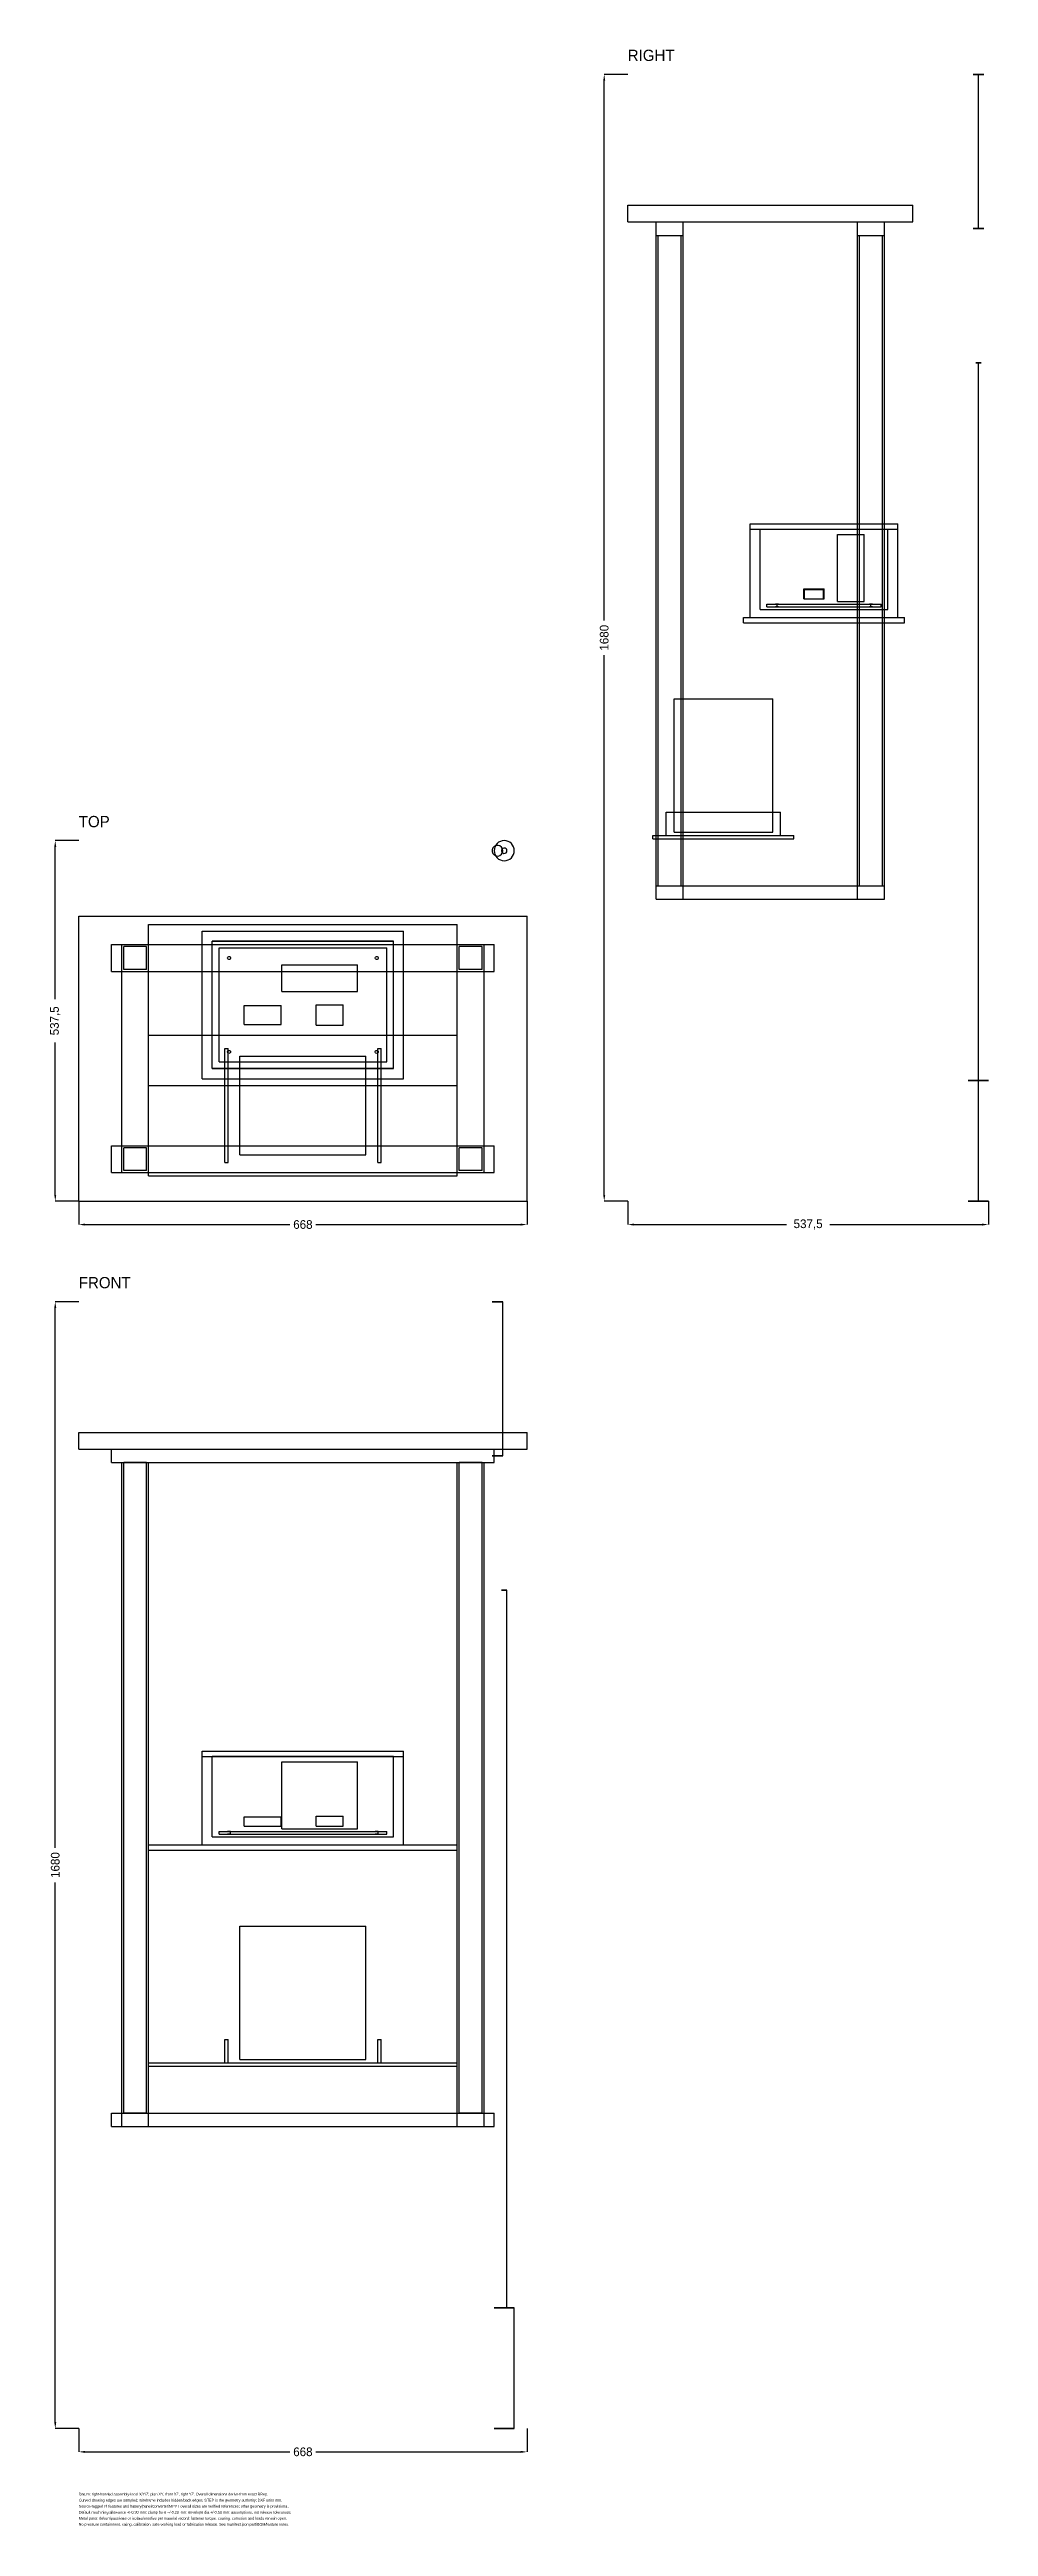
# Model space of a CAD drawing. Header units: millimetres. Extents: x -43 to 1356, y -1976 to 1717.
import ezdxf

# ---------------------------------------------------------------- set-up
doc = ezdxf.new("R2010")
doc.units = ezdxf.units.MM
for name, color, linetype in [('DIMENSIONS', 7, 'Continuous'), ('FRONT', 7, 'Continuous'), ('NOTES', 7, 'Continuous'), ('RIGHT', 7, 'Continuous'), ('TOP', 7, 'Continuous')]:
    doc.layers.add(name, color=color, linetype=linetype)
doc.dimstyles.get("Standard").update_dxf_attribs({"dimtxt": 2.5, "dimasz": 2.5, "dimexe": 1.25, "dimexo": 0.625, "dimtad": 1, "dimcen": 2.5, "dimazin": 3, "dimtfac": 1, "dimtmove": 0, "dimatfit": 3})

# ---------------------------------------------------------------- blocks, each defined once
blk = doc.blocks.new('_CLOSEDFILLED')
at = {"color": 0, "linetype": 'BYBLOCK'}
blk.add_solid([(-1, 0.16), (0, 0), (-1, -0.16)], dxfattribs=at)
blk = doc.blocks.new('*D1')
at = {"color": 7}
for p, q in [((0, 0), (0, -35)), ((668, 0), (668, -35)), ((9.3, -35), (314.6, -35)), ((353.4, -35), (658.7, -35))]:
    blk.add_line(p, q, dxfattribs=at)
at = {"layer": 'Defpoints'}
for p in [(0, 0), (668, 0), (0, -35)]:
    blk.add_point(p, dxfattribs=at)
at = {"layer": 'DIMENSIONS', "color": 7, "xscale": 9.333333333333334, "yscale": 9.333333333333334, "rotation": 180}
blk.add_blockref('_CLOSEDFILLED', (0, -35), dxfattribs=at)
at = {"layer": 'DIMENSIONS', "color": 7, "xscale": 9.333333333333334, "yscale": 9.333333333333334}
blk.add_blockref('_CLOSEDFILLED', (668, -35), dxfattribs=at)
at = {"layer": 'DIMENSIONS', "color": 7, "insert": (334, -35), "char_height": 12.92, "attachment_point": 5}
blk.add_mtext('668', dxfattribs=at)
blk = doc.blocks.new('*D2')
at = {"color": 7}
for p, q in [((0, 537.5), (-35, 537.5)), ((-35, 301.1), (-35, 528.2)), ((-35, 9.3), (-35, 236.4)), ((0, 0), (-35, 0))]:
    blk.add_line(p, q, dxfattribs=at)
at = {"layer": 'Defpoints'}
for p in [(0, 537.5), (-35, 0), (0, 0)]:
    blk.add_point(p, dxfattribs=at)
at = {"layer": 'DIMENSIONS', "color": 7, "xscale": 9.333333333333334, "yscale": 9.333333333333334}
for p, rotation in [((-35, 537.5), 90), ((-35, 0), 270)]:
    blk.add_blockref('_CLOSEDFILLED', p, dxfattribs=dict(at, rotation=rotation))
at = {"layer": 'DIMENSIONS', "color": 7, "insert": (-35, 268.8), "char_height": 12.92, "attachment_point": 5, "rotation": 90}
blk.add_mtext('537,5', dxfattribs=at)
blk = doc.blocks.new('*D3')
at = {"color": 7}
for p, q in [((0, -1830), (0, -1865)), ((668, -1830), (668, -1865)), ((9.3, -1865), (314.6, -1865)), ((353.4, -1865), (658.7, -1865))]:
    blk.add_line(p, q, dxfattribs=at)
at = {"layer": 'Defpoints'}
for p in [(0, -1830), (668, -1830), (0, -1865)]:
    blk.add_point(p, dxfattribs=at)
at = {"layer": 'DIMENSIONS', "color": 7, "xscale": 9.333333333333334, "yscale": 9.333333333333334, "rotation": 180}
blk.add_blockref('_CLOSEDFILLED', (0, -1865), dxfattribs=at)
at = {"layer": 'DIMENSIONS', "color": 7, "xscale": 9.333333333333334, "yscale": 9.333333333333334}
blk.add_blockref('_CLOSEDFILLED', (668, -1865), dxfattribs=at)
at = {"layer": 'DIMENSIONS', "color": 7, "insert": (334, -1865), "char_height": 12.92, "attachment_point": 5}
blk.add_mtext('668', dxfattribs=at)
blk = doc.blocks.new('*D4')
at = {"color": 7}
for p, q in [((0, -150), (-35, -150)), ((-35, -964.2), (-35, -159.3)), ((-35, -1820.7), (-35, -1015.8)), ((0, -1830), (-35, -1830))]:
    blk.add_line(p, q, dxfattribs=at)
at = {"layer": 'Defpoints'}
for p in [(0, -150), (-35, -1830), (0, -1830)]:
    blk.add_point(p, dxfattribs=at)
at = {"layer": 'DIMENSIONS', "color": 7, "xscale": 9.333333333333334, "yscale": 9.333333333333334}
for p, rotation in [((-35, -150), 90), ((-35, -1830), 270)]:
    blk.add_blockref('_CLOSEDFILLED', p, dxfattribs=dict(at, rotation=rotation))
at = {"layer": 'DIMENSIONS', "color": 7, "insert": (-35, -990), "char_height": 12.92, "attachment_point": 5, "rotation": 90}
blk.add_mtext('1680', dxfattribs=at)
blk = doc.blocks.new('*D5')
at = {"color": 7}
for p, q in [((818, 0), (818, -35)), ((1355.5, 0), (1355.5, -35)), ((827.3, -35), (1054.4, -35)), ((1119.1, -35), (1346.2, -35))]:
    blk.add_line(p, q, dxfattribs=at)
at = {"layer": 'Defpoints'}
for p in [(818, 0), (1355.5, 0), (818, -35)]:
    blk.add_point(p, dxfattribs=at)
at = {"layer": 'DIMENSIONS', "color": 7, "xscale": 9.333333333333334, "yscale": 9.333333333333334, "rotation": 180}
blk.add_blockref('_CLOSEDFILLED', (818, -35), dxfattribs=at)
at = {"layer": 'DIMENSIONS', "color": 7, "xscale": 9.333333333333334, "yscale": 9.333333333333334}
blk.add_blockref('_CLOSEDFILLED', (1355.5, -35), dxfattribs=at)
at = {"layer": 'DIMENSIONS', "color": 7, "insert": (1086.8, -35), "char_height": 12.92, "attachment_point": 5}
blk.add_mtext('537,5', dxfattribs=at)
blk = doc.blocks.new('*D6')
at = {"color": 7}
for p, q in [((818, 1680), (783, 1680)), ((783, 865.8), (783, 1670.7)), ((783, 9.3), (783, 814.2)), ((818, 0), (783, 0))]:
    blk.add_line(p, q, dxfattribs=at)
at = {"layer": 'Defpoints'}
for p in [(818, 1680), (783, 0), (818, 0)]:
    blk.add_point(p, dxfattribs=at)
at = {"layer": 'DIMENSIONS', "color": 7, "xscale": 9.333333333333334, "yscale": 9.333333333333334}
for p, rotation in [((783, 1680), 90), ((783, 0), 270)]:
    blk.add_blockref('_CLOSEDFILLED', p, dxfattribs=dict(at, rotation=rotation))
at = {"layer": 'DIMENSIONS', "color": 7, "insert": (783, 840), "char_height": 12.92, "attachment_point": 5, "rotation": 90}
blk.add_mtext('1680', dxfattribs=at)

msp = doc.modelspace()

# ---------------------------------------------------------------- linework, layer by layer
at = {"layer": 'FRONT'}
for points in [[(632, -150), (631.46, -150), (629.912, -150), (627.566, -150), (624.738, -150), (621.811, -150), (619.179, -150), (617.198, -150), (616.136, -150), (616.136, -150), (617.198, -150), (619.179, -150), (621.811, -150), (624.738, -150), (627.566, -150), (629.912, -150), (631.46, -150), (632, -150)], [(632, -380), (632, -150)], [(0, -370), (0, -345)], [(0, -370), (0, -345)], [(0, -345), (668, -345)], [(0, -345), (668, -345)], [(668, -370), (668, -345)], [(668, -370), (668, -345)], [(0, -370), (668, -370)], [(0, -370), (668, -370)], [(49, -390), (49, -370)], [(49, -390), (49, -370)], [(49, -370), (619, -370)], [(49, -370), (619, -370)], [(49, -390), (49, -370)], [(49, -390), (49, -370)], [(49, -370), (619, -370)], [(49, -370), (619, -370)], [(49, -390), (619, -390)], [(49, -390), (619, -390)], [(49, -390), (619, -390)], [(49, -390), (619, -390)], [(64, -1360), (64, -390)], [(64, -1360), (64, -390)], [(64, -390), (104, -390)], [(64, -390), (104, -390)], [(64, -1360), (64, -390)], [(64, -1360), (64, -390)], [(64, -390), (104, -390)], [(64, -390), (104, -390)], [(101, -390), (67, -390)], [(101, -390), (67, -390)], [(67, -1360), (67, -390)], [(67, -1360), (67, -390)], [(101, -390), (67, -390)], [(101, -390), (67, -390)], [(67, -1360), (67, -390)], [(67, -1360), (67, -390)], [(101, -1360), (101, -390)], [(101, -1360), (101, -390)], [(101, -1360), (101, -390)], [(101, -1360), (101, -390)], [(104, -1360), (104, -390)], [(104, -1360), (104, -390)], [(104, -1360), (104, -390)], [(104, -1360), (104, -390)], [(564, -1360), (564, -390)], [(564, -1360), (564, -390)], [(564, -390), (604, -390)], [(564, -390), (604, -390)], [(564, -1360), (564, -390)], [(564, -1360), (564, -390)], [(564, -390), (604, -390)], [(564, -390), (604, -390)], [(601, -390), (567, -390)], [(601, -390), (567, -390)], [(567, -1360), (567, -390)], [(567, -1360), (567, -390)], [(601, -390), (567, -390)], [(601, -390), (567, -390)], [(567, -1360), (567, -390)], [(567, -1360), (567, -390)], [(601, -1360), (601, -390)], [(601, -1360), (601, -390)], [(601, -1360), (601, -390)], [(601, -1360), (601, -390)], [(604, -1360), (604, -390)], [(604, -1360), (604, -390)], [(604, -1360), (604, -390)], [(604, -1360), (604, -390)], [(632, -380), (631.46, -380), (629.912, -380), (627.566, -380), (624.738, -380), (621.811, -380), (619.179, -380), (617.198, -380), (616.136, -380), (616.136, -380), (617.198, -380), (619.179, -380), (621.811, -380), (624.738, -380), (627.566, -380), (629.912, -380), (631.46, -380), (632, -380)], [(619, -390), (619, -370)], [(619, -390), (619, -370)], [(619, -390), (619, -370)], [(619, -390), (619, -370)], [(638, -580), (637.654, -580), (636.677, -580), (635.236, -580), (633.582, -580), (632, -580), (630.764, -580), (630.087, -580), (630.087, -580), (630.764, -580), (632, -580), (633.582, -580), (635.236, -580), (636.677, -580), (637.654, -580), (638, -580)], [(638, -1650), (638, -580)], [(184, -828), (184, -820)], [(184, -828), (184, -820)], [(184, -820), (484, -820)], [(184, -820), (484, -820)], [(184, -960), (184, -828)], [(184, -960), (184, -828)], [(184, -828), (484, -828)], [(184, -828), (484, -828)], [(184, -828), (484, -828)], [(184, -828), (484, -828)], [(469, -828), (199, -828)], [(469, -828), (199, -828)], [(199, -948), (199, -828)], [(199, -948), (199, -828)], [(302.5, -936), (302.5, -836)], [(302.5, -936), (302.5, -836)], [(302.5, -836), (415.5, -836)], [(302.5, -836), (415.5, -836)], [(415.5, -936), (415.5, -836)], [(415.5, -936), (415.5, -836)], [(469, -948), (469, -828)], [(469, -948), (469, -828)], [(484, -828), (484, -820)], [(484, -828), (484, -820)], [(484, -960), (484, -828)], [(484, -960), (484, -828)], [(246.5, -932), (246.5, -918)], [(246.5, -932), (246.5, -918)], [(246.5, -918), (301.5, -918)], [(246.5, -918), (301.5, -918)], [(301.5, -932), (301.5, -918)], [(301.5, -932), (301.5, -918)], [(354, -932), (354, -917)], [(354, -932), (354, -917)], [(354, -917), (394, -917)], [(354, -917), (394, -917)], [(394, -932), (394, -917)], [(394, -932), (394, -917)], [(104, -968), (104, -960)], [(104, -968), (104, -960)], [(104, -960), (564, -960)], [(104, -960), (564, -960)], [(184, -960), (484, -960)], [(184, -960), (484, -960)], [(199, -948), (469, -948)], [(199, -948), (469, -948)], [(209, -944), (209, -940)], [(209, -944), (209, -940)], [(209, -940), (459, -940)], [(209, -940), (459, -940)], [(209, -944), (459, -944)], [(209, -944), (459, -944)], [(226.25, -940), (226.055, -940), (225.506, -940), (224.695, -940), (223.765, -940), (222.875, -940), (222.18, -940), (221.799, -940), (221.799, -940), (222.18, -940), (222.875, -940), (223.765, -940), (224.695, -940), (225.506, -940), (226.055, -940), (226.25, -940)], [(226.25, -940), (226.055, -940), (225.506, -940), (224.695, -940), (223.765, -940), (222.875, -940), (222.18, -940), (221.799, -940), (221.799, -940), (222.18, -940), (222.875, -940), (223.765, -940), (224.695, -940), (225.506, -940), (226.055, -940), (226.25, -940)], [(226.25, -944), (226.055, -944), (225.506, -944), (224.695, -944), (223.765, -944), (222.875, -944), (222.18, -944), (221.799, -944), (221.799, -944), (222.18, -944), (222.875, -944), (223.765, -944), (224.695, -944), (225.506, -944), (226.055, -944), (226.25, -944)], [(226.25, -944), (226.055, -944), (225.506, -944), (224.695, -944), (223.765, -944), (222.875, -944), (222.18, -944), (221.799, -944), (221.799, -944), (222.18, -944), (222.875, -944), (223.765, -944), (224.695, -944), (225.506, -944), (226.055, -944), (226.25, -944)], [(226.25, -944), (226.25, -940)], [(226.25, -944), (226.25, -940)], [(246.5, -932), (301.5, -932)], [(246.5, -932), (301.5, -932)], [(302.5, -936), (415.5, -936)], [(302.5, -936), (415.5, -936)], [(354, -932), (394, -932)], [(354, -932), (394, -932)], [(446.25, -940), (446.055, -940), (445.506, -940), (444.695, -940), (443.765, -940), (442.875, -940), (442.18, -940), (441.799, -940), (441.799, -940), (442.18, -940), (442.875, -940), (443.765, -940), (444.695, -940), (445.506, -940), (446.055, -940), (446.25, -940)], [(446.25, -940), (446.055, -940), (445.506, -940), (444.695, -940), (443.765, -940), (442.875, -940), (442.18, -940), (441.799, -940), (441.799, -940), (442.18, -940), (442.875, -940), (443.765, -940), (444.695, -940), (445.506, -940), (446.055, -940), (446.25, -940)], [(446.25, -944), (446.055, -944), (445.506, -944), (444.695, -944), (443.765, -944), (442.875, -944), (442.18, -944), (441.799, -944), (441.799, -944), (442.18, -944), (442.875, -944), (443.765, -944), (444.695, -944), (445.506, -944), (446.055, -944), (446.25, -944)], [(446.25, -944), (446.055, -944), (445.506, -944), (444.695, -944), (443.765, -944), (442.875, -944), (442.18, -944), (441.799, -944), (441.799, -944), (442.18, -944), (442.875, -944), (443.765, -944), (444.695, -944), (445.506, -944), (446.055, -944), (446.25, -944)], [(446.25, -944), (446.25, -940)], [(446.25, -944), (446.25, -940)], [(459, -944), (459, -940)], [(459, -944), (459, -940)], [(564, -968), (564, -960)], [(564, -968), (564, -960)], [(104, -968), (564, -968)], [(104, -968), (564, -968)], [(240, -1280), (240, -1081)], [(240, -1280), (240, -1081)], [(240, -1081), (428, -1081)], [(240, -1081), (428, -1081)], [(428, -1280), (428, -1081)], [(428, -1280), (428, -1081)], [(217.5, -1285), (217.5, -1250)], [(217.5, -1285), (217.5, -1250)], [(217.5, -1250), (222.5, -1250)], [(217.5, -1250), (222.5, -1250)], [(222.5, -1285), (222.5, -1250)], [(222.5, -1285), (222.5, -1250)], [(445.5, -1285), (445.5, -1250)], [(445.5, -1285), (445.5, -1250)], [(445.5, -1250), (450.5, -1250)], [(445.5, -1250), (450.5, -1250)], [(450.5, -1285), (450.5, -1250)], [(450.5, -1285), (450.5, -1250)], [(104, -1290), (104, -1285)], [(104, -1290), (104, -1285)], [(104, -1285), (564, -1285)], [(104, -1285), (564, -1285)], [(104, -1290), (564, -1290)], [(104, -1290), (564, -1290)], [(217.5, -1285), (222.5, -1285)], [(217.5, -1285), (222.5, -1285)], [(240, -1280), (428, -1280)], [(240, -1280), (428, -1280)], [(445.5, -1285), (450.5, -1285)], [(445.5, -1285), (450.5, -1285)], [(564, -1290), (564, -1285)], [(564, -1290), (564, -1285)], [(49, -1380), (49, -1360)], [(49, -1380), (49, -1360)], [(49, -1360), (619, -1360)], [(49, -1360), (619, -1360)], [(49, -1380), (49, -1360)], [(49, -1380), (49, -1360)], [(49, -1360), (619, -1360)], [(49, -1360), (619, -1360)], [(64, -1360), (104, -1360)], [(64, -1360), (104, -1360)], [(64, -1360), (104, -1360)], [(64, -1360), (104, -1360)], [(64, -1380), (64, -1360)], [(64, -1380), (64, -1360)], [(64, -1360), (104, -1360)], [(64, -1360), (104, -1360)], [(101, -1360), (67, -1360)], [(101, -1360), (67, -1360)], [(101, -1360), (67, -1360)], [(101, -1360), (67, -1360)], [(104, -1380), (104, -1360)], [(104, -1380), (104, -1360)], [(564, -1360), (604, -1360)], [(564, -1360), (604, -1360)], [(564, -1360), (604, -1360)], [(564, -1360), (604, -1360)], [(564, -1380), (564, -1360)], [(564, -1380), (564, -1360)], [(564, -1360), (604, -1360)], [(564, -1360), (604, -1360)], [(601, -1360), (567, -1360)], [(601, -1360), (567, -1360)], [(601, -1360), (567, -1360)], [(601, -1360), (567, -1360)], [(604, -1380), (604, -1360)], [(604, -1380), (604, -1360)], [(619, -1380), (619, -1360)], [(619, -1380), (619, -1360)], [(619, -1380), (619, -1360)], [(619, -1380), (619, -1360)], [(49, -1380), (619, -1380)], [(49, -1380), (619, -1380)], [(49, -1380), (619, -1380)], [(49, -1380), (619, -1380)], [(64, -1380), (104, -1380)], [(64, -1380), (104, -1380)], [(564, -1380), (604, -1380)], [(564, -1380), (604, -1380)], [(649, -1650), (648.712, -1650), (647.858, -1650), (646.472, -1650), (644.607, -1650), (642.334, -1650), (639.74, -1650), (636.926, -1650), (634, -1650), (631.074, -1650), (628.26, -1650), (625.666, -1650), (623.393, -1650), (621.528, -1650), (620.142, -1650), (619.288, -1650), (619, -1650), (619.288, -1650), (620.142, -1650), (621.528, -1650), (623.393, -1650), (625.666, -1650), (628.26, -1650), (631.074, -1650), (634, -1650), (636.926, -1650), (639.74, -1650), (642.334, -1650), (644.607, -1650), (646.472, -1650), (647.858, -1650), (648.712, -1650), (649, -1650)], [(638, -1650), (637.654, -1650), (636.677, -1650), (635.236, -1650), (633.582, -1650), (632, -1650), (630.764, -1650), (630.087, -1650), (630.087, -1650), (630.764, -1650), (632, -1650), (633.582, -1650), (635.236, -1650), (636.677, -1650), (637.654, -1650), (638, -1650)], [(649, -1830), (649, -1650)], [(649, -1830), (648.712, -1830), (647.858, -1830), (646.472, -1830), (644.607, -1830), (642.334, -1830), (639.74, -1830), (636.926, -1830), (634, -1830), (631.074, -1830), (628.26, -1830), (625.666, -1830), (623.393, -1830), (621.528, -1830), (620.142, -1830), (619.288, -1830), (619, -1830), (619.288, -1830), (620.142, -1830), (621.528, -1830), (623.393, -1830), (625.666, -1830), (628.26, -1830), (631.074, -1830), (634, -1830), (636.926, -1830), (639.74, -1830), (642.334, -1830), (644.607, -1830), (646.472, -1830), (647.858, -1830), (648.712, -1830), (649, -1830)]]:
    msp.add_lwpolyline(points, dxfattribs=at)
at = {"layer": 'RIGHT'}
for points in [[(1340.5, 1680), (1343.39, 1680), (1345.89, 1680), (1347.661, 1680), (1348.466, 1680), (1348.195, 1680), (1346.884, 1680), (1344.711, 1680), (1341.97, 1680), (1339.03, 1680), (1336.289, 1680), (1334.116, 1680), (1332.805, 1680), (1332.534, 1680), (1333.339, 1680), (1335.11, 1680), (1337.61, 1680), (1340.5, 1680)], [(1340.5, 1450), (1340.5, 1680)], [(818, 1460), (818, 1485)], [(818, 1485), (1243, 1485)], [(818, 1460), (818, 1485)], [(818, 1485), (1243, 1485)], [(1243, 1460), (1243, 1485)], [(1243, 1460), (1243, 1485)], [(818, 1460), (1243, 1460)], [(818, 1460), (1243, 1460)], [(860.5, 1440), (860.5, 1460)], [(860.5, 1460), (900.5, 1460)], [(860.5, 1440), (860.5, 1460)], [(860.5, 1460), (900.5, 1460)], [(900.5, 1440), (900.5, 1460)], [(900.5, 1440), (900.5, 1460)], [(1160.5, 1440), (1160.5, 1460)], [(1160.5, 1460), (1200.5, 1460)], [(1160.5, 1440), (1160.5, 1460)], [(1160.5, 1460), (1200.5, 1460)], [(1200.5, 1440), (1200.5, 1460)], [(1200.5, 1440), (1200.5, 1460)], [(1340.5, 1450), (1343.39, 1450), (1345.89, 1450), (1347.661, 1450), (1348.466, 1450), (1348.195, 1450), (1346.884, 1450), (1344.711, 1450), (1341.97, 1450), (1339.03, 1450), (1336.289, 1450), (1334.116, 1450), (1332.805, 1450), (1332.534, 1450), (1333.339, 1450), (1335.11, 1450), (1337.61, 1450), (1340.5, 1450)], [(860.5, 470), (860.5, 1440)], [(860.5, 1440), (900.5, 1440)], [(860.5, 470), (860.5, 1440)], [(860.5, 1440), (900.5, 1440)], [(860.5, 470), (860.5, 1440)], [(860.5, 1440), (900.5, 1440)], [(860.5, 470), (860.5, 1440)], [(860.5, 1440), (900.5, 1440)], [(860.5, 1440), (900.5, 1440)], [(860.5, 1440), (900.5, 1440)], [(863.5, 1440), (897.5, 1440)], [(863.5, 1440), (897.5, 1440)], [(863.5, 470), (863.5, 1440)], [(863.5, 470), (863.5, 1440)], [(863.5, 1440), (897.5, 1440)], [(863.5, 1440), (897.5, 1440)], [(863.5, 470), (863.5, 1440)], [(863.5, 470), (863.5, 1440)], [(897.5, 470), (897.5, 1440)], [(897.5, 470), (897.5, 1440)], [(897.5, 470), (897.5, 1440)], [(897.5, 470), (897.5, 1440)], [(900.5, 470), (900.5, 1440)], [(900.5, 470), (900.5, 1440)], [(900.5, 470), (900.5, 1440)], [(900.5, 470), (900.5, 1440)], [(1160.5, 470), (1160.5, 1440)], [(1160.5, 1440), (1200.5, 1440)], [(1160.5, 470), (1160.5, 1440)], [(1160.5, 1440), (1200.5, 1440)], [(1160.5, 470), (1160.5, 1440)], [(1160.5, 1440), (1200.5, 1440)], [(1160.5, 470), (1160.5, 1440)], [(1160.5, 1440), (1200.5, 1440)], [(1160.5, 1440), (1200.5, 1440)], [(1160.5, 1440), (1200.5, 1440)], [(1163.5, 1440), (1197.5, 1440)], [(1163.5, 1440), (1197.5, 1440)], [(1163.5, 470), (1163.5, 1440)], [(1163.5, 470), (1163.5, 1440)], [(1163.5, 1440), (1197.5, 1440)], [(1163.5, 1440), (1197.5, 1440)], [(1163.5, 470), (1163.5, 1440)], [(1163.5, 470), (1163.5, 1440)], [(1197.5, 470), (1197.5, 1440)], [(1197.5, 470), (1197.5, 1440)], [(1197.5, 470), (1197.5, 1440)], [(1197.5, 470), (1197.5, 1440)], [(1200.5, 470), (1200.5, 1440)], [(1200.5, 470), (1200.5, 1440)], [(1200.5, 470), (1200.5, 1440)], [(1200.5, 470), (1200.5, 1440)], [(1340.5, 1250), (1342.127, 1250), (1343.473, 1250), (1344.304, 1250), (1344.478, 1250), (1343.964, 1250), (1342.851, 1250), (1341.332, 1250), (1339.668, 1250), (1338.149, 1250), (1337.036, 1250), (1336.522, 1250), (1336.696, 1250), (1337.527, 1250), (1338.873, 1250), (1340.5, 1250)], [(1340.5, 180), (1340.5, 1250)], [(1000.5, 1002), (1000.5, 1010)], [(1000.5, 1010), (1220.5, 1010)], [(1000.5, 1002), (1000.5, 1010)], [(1000.5, 1010), (1220.5, 1010)], [(1000.5, 870), (1000.5, 1002)], [(1000.5, 1002), (1220.5, 1002)], [(1000.5, 870), (1000.5, 1002)], [(1000.5, 1002), (1220.5, 1002)], [(1000.5, 1002), (1220.5, 1002)], [(1000.5, 1002), (1220.5, 1002)], [(1015.5, 1002), (1205.5, 1002)], [(1015.5, 1002), (1205.5, 1002)], [(1015.5, 882), (1015.5, 1002)], [(1015.5, 882), (1015.5, 1002)], [(1205.5, 882), (1205.5, 1002)], [(1205.5, 882), (1205.5, 1002)], [(1220.5, 1002), (1220.5, 1010)], [(1220.5, 1002), (1220.5, 1010)], [(1220.5, 870), (1220.5, 1002)], [(1220.5, 870), (1220.5, 1002)], [(1130.5, 894), (1130.5, 994)], [(1130.5, 994), (1170.5, 994)], [(1130.5, 894), (1130.5, 994)], [(1130.5, 994), (1170.5, 994)], [(1170.5, 894), (1170.5, 994)], [(1170.5, 894), (1170.5, 994)], [(1025.5, 886), (1025.5, 890)], [(1025.5, 890), (1195.5, 890)], [(1025.5, 886), (1025.5, 890)], [(1025.5, 890), (1195.5, 890)], [(1040.5, 890), (1039.585, 890), (1038.828, 890), (1038.36, 890), (1038.262, 890), (1038.551, 890), (1039.177, 890), (1040.032, 890), (1040.968, 890), (1041.823, 890), (1042.449, 890), (1042.738, 890), (1042.64, 890), (1042.172, 890), (1041.415, 890), (1040.5, 890)], [(1040.5, 890), (1039.585, 890), (1038.828, 890), (1038.36, 890), (1038.262, 890), (1038.551, 890), (1039.177, 890), (1040.032, 890), (1040.968, 890), (1041.823, 890), (1042.449, 890), (1042.738, 890), (1042.64, 890), (1042.172, 890), (1041.415, 890), (1040.5, 890)], [(1040.5, 886), (1040.5, 890)], [(1040.5, 886), (1040.5, 890)], [(1080.5, 898), (1080.5, 913)], [(1080.5, 913), (1110.5, 913)], [(1080.5, 898), (1080.5, 913)], [(1080.5, 913), (1110.5, 913)], [(1080.5, 898), (1110.5, 898)], [(1080.5, 898), (1110.5, 898)], [(1081.5, 898), (1081.5, 912)], [(1081.5, 912), (1109.5, 912)], [(1081.5, 898), (1081.5, 912)], [(1081.5, 912), (1109.5, 912)], [(1081.5, 898), (1109.5, 898)], [(1081.5, 898), (1109.5, 898)], [(1109.5, 898), (1109.5, 912)], [(1109.5, 898), (1109.5, 912)], [(1110.5, 898), (1110.5, 913)], [(1110.5, 898), (1110.5, 913)], [(1130.5, 894), (1170.5, 894)], [(1130.5, 894), (1170.5, 894)], [(1180.5, 890), (1179.585, 890), (1178.828, 890), (1178.36, 890), (1178.262, 890), (1178.551, 890), (1179.177, 890), (1180.032, 890), (1180.968, 890), (1181.823, 890), (1182.449, 890), (1182.738, 890), (1182.64, 890), (1182.172, 890), (1181.415, 890), (1180.5, 890)], [(1180.5, 890), (1179.585, 890), (1178.828, 890), (1178.36, 890), (1178.262, 890), (1178.551, 890), (1179.177, 890), (1180.032, 890), (1180.968, 890), (1181.823, 890), (1182.449, 890), (1182.738, 890), (1182.64, 890), (1182.172, 890), (1181.415, 890), (1180.5, 890)], [(1180.5, 886), (1180.5, 890)], [(1180.5, 886), (1180.5, 890)], [(1195.5, 886), (1195.5, 890)], [(1195.5, 886), (1195.5, 890)], [(990.5, 862), (990.5, 870)], [(990.5, 870), (1230.5, 870)], [(990.5, 862), (990.5, 870)], [(990.5, 870), (1230.5, 870)], [(990.5, 862), (1230.5, 862)], [(990.5, 862), (1230.5, 862)], [(1000.5, 870), (1220.5, 870)], [(1000.5, 870), (1220.5, 870)], [(1015.5, 882), (1205.5, 882)], [(1015.5, 882), (1205.5, 882)], [(1025.5, 886), (1195.5, 886)], [(1025.5, 886), (1195.5, 886)], [(1040.5, 886), (1039.585, 886), (1038.828, 886), (1038.36, 886), (1038.262, 886), (1038.551, 886), (1039.177, 886), (1040.032, 886), (1040.968, 886), (1041.823, 886), (1042.449, 886), (1042.738, 886), (1042.64, 886), (1042.172, 886), (1041.415, 886), (1040.5, 886)], [(1040.5, 886), (1039.585, 886), (1038.828, 886), (1038.36, 886), (1038.262, 886), (1038.551, 886), (1039.177, 886), (1040.032, 886), (1040.968, 886), (1041.823, 886), (1042.449, 886), (1042.738, 886), (1042.64, 886), (1042.172, 886), (1041.415, 886), (1040.5, 886)], [(1180.5, 886), (1179.585, 886), (1178.828, 886), (1178.36, 886), (1178.262, 886), (1178.551, 886), (1179.177, 886), (1180.032, 886), (1180.968, 886), (1181.823, 886), (1182.449, 886), (1182.738, 886), (1182.64, 886), (1182.172, 886), (1181.415, 886), (1180.5, 886)], [(1180.5, 886), (1179.585, 886), (1178.828, 886), (1178.36, 886), (1178.262, 886), (1178.551, 886), (1179.177, 886), (1180.032, 886), (1180.968, 886), (1181.823, 886), (1182.449, 886), (1182.738, 886), (1182.64, 886), (1182.172, 886), (1181.415, 886), (1180.5, 886)], [(1230.5, 862), (1230.5, 870)], [(1230.5, 862), (1230.5, 870)], [(887, 550), (887, 749)], [(887, 749), (1034, 749)], [(887, 550), (887, 749)], [(887, 749), (1034, 749)], [(1034, 550), (1034, 749)], [(1034, 550), (1034, 749)], [(875.5, 545), (875.5, 580)], [(875.5, 580), (1045.5, 580)], [(875.5, 545), (875.5, 580)], [(875.5, 580), (1045.5, 580)], [(875.5, 545), (875.5, 580)], [(875.5, 580), (1045.5, 580)], [(875.5, 545), (875.5, 580)], [(875.5, 580), (1045.5, 580)], [(1045.5, 545), (1045.5, 580)], [(1045.5, 545), (1045.5, 580)], [(1045.5, 545), (1045.5, 580)], [(1045.5, 545), (1045.5, 580)], [(855.5, 540), (855.5, 545)], [(855.5, 545), (1065.5, 545)], [(855.5, 540), (855.5, 545)], [(855.5, 545), (1065.5, 545)], [(855.5, 540), (1065.5, 540)], [(855.5, 540), (1065.5, 540)], [(875.5, 545), (1045.5, 545)], [(875.5, 545), (1045.5, 545)], [(875.5, 545), (1045.5, 545)], [(875.5, 545), (1045.5, 545)], [(887, 550), (1034, 550)], [(887, 550), (1034, 550)], [(1065.5, 540), (1065.5, 545)], [(1065.5, 540), (1065.5, 545)], [(860.5, 470), (900.5, 470)], [(860.5, 470), (900.5, 470)], [(860.5, 470), (900.5, 470)], [(860.5, 470), (900.5, 470)], [(860.5, 450), (860.5, 470)], [(860.5, 470), (900.5, 470)], [(860.5, 450), (860.5, 470)], [(860.5, 470), (900.5, 470)], [(860.5, 450), (900.5, 450)], [(860.5, 450), (900.5, 450)], [(863.5, 470), (897.5, 470)], [(863.5, 470), (897.5, 470)], [(863.5, 470), (897.5, 470)], [(863.5, 470), (897.5, 470)], [(900.5, 450), (900.5, 470)], [(900.5, 450), (900.5, 470)], [(900.5, 450), (900.5, 470)], [(900.5, 470), (1160.5, 470)], [(900.5, 450), (900.5, 470)], [(900.5, 470), (1160.5, 470)], [(900.5, 450), (900.5, 470)], [(900.5, 470), (1160.5, 470)], [(900.5, 450), (900.5, 470)], [(900.5, 470), (1160.5, 470)], [(900.5, 450), (1160.5, 450)], [(900.5, 450), (1160.5, 450)], [(900.5, 450), (1160.5, 450)], [(900.5, 450), (1160.5, 450)], [(1160.5, 470), (1200.5, 470)], [(1160.5, 470), (1200.5, 470)], [(1160.5, 470), (1200.5, 470)], [(1160.5, 470), (1200.5, 470)], [(1160.5, 450), (1160.5, 470)], [(1160.5, 470), (1200.5, 470)], [(1160.5, 450), (1160.5, 470)], [(1160.5, 470), (1200.5, 470)], [(1160.5, 450), (1160.5, 470)], [(1160.5, 450), (1160.5, 470)], [(1160.5, 450), (1160.5, 470)], [(1160.5, 450), (1160.5, 470)], [(1160.5, 450), (1200.5, 450)], [(1160.5, 450), (1200.5, 450)], [(1163.5, 470), (1197.5, 470)], [(1163.5, 470), (1197.5, 470)], [(1163.5, 470), (1197.5, 470)], [(1163.5, 470), (1197.5, 470)], [(1200.5, 450), (1200.5, 470)], [(1200.5, 450), (1200.5, 470)], [(1340.5, 180), (1343.426, 180), (1346.24, 180), (1348.834, 180), (1351.107, 180), (1352.972, 180), (1354.358, 180), (1355.212, 180), (1355.5, 180), (1355.212, 180), (1354.358, 180), (1352.972, 180), (1351.107, 180), (1348.834, 180), (1346.24, 180), (1343.426, 180), (1340.5, 180), (1337.574, 180), (1334.76, 180), (1332.166, 180), (1329.893, 180), (1328.028, 180), (1326.642, 180), (1325.788, 180), (1325.5, 180), (1325.788, 180), (1326.642, 180), (1328.028, 180), (1329.893, 180), (1332.166, 180), (1334.76, 180), (1337.574, 180), (1340.5, 180)], [(1340.5, 180), (1342.127, 180), (1343.473, 180), (1344.304, 180), (1344.478, 180), (1343.964, 180), (1342.851, 180), (1341.332, 180), (1339.668, 180), (1338.149, 180), (1337.036, 180), (1336.522, 180), (1336.696, 180), (1337.527, 180), (1338.873, 180), (1340.5, 180)], [(1340.5, 0), (1340.5, 180)], [(1340.5, 0), (1343.426, 0), (1346.24, 0), (1348.834, 0), (1351.107, 0), (1352.972, 0), (1354.358, 0), (1355.212, 0), (1355.5, 0), (1355.212, 0), (1354.358, 0), (1352.972, 0), (1351.107, 0), (1348.834, 0), (1346.24, 0), (1343.426, 0), (1340.5, 0), (1337.574, 0), (1334.76, 0), (1332.166, 0), (1329.893, 0), (1328.028, 0), (1326.642, 0), (1325.788, 0), (1325.5, 0), (1325.788, 0), (1326.642, 0), (1328.028, 0), (1329.893, 0), (1332.166, 0), (1334.76, 0), (1337.574, 0), (1340.5, 0)]]:
    msp.add_lwpolyline(points, dxfattribs=at)
at = {"layer": 'TOP'}
for points in [[(632, 522.5), (631.46, 525.39), (629.912, 527.89), (627.566, 529.661), (624.738, 530.466), (621.811, 530.195), (619.179, 528.884), (617.198, 526.711), (616.136, 523.97), (616.136, 521.03), (617.198, 518.289), (619.179, 516.116), (621.811, 514.805), (624.738, 514.534), (627.566, 515.339), (629.912, 517.11), (631.46, 519.61), (632, 522.5)], [(632, 522.5), (631.46, 525.39), (629.912, 527.89), (627.566, 529.661), (624.738, 530.466), (621.811, 530.195), (619.179, 528.884), (617.198, 526.711), (616.136, 523.97), (616.136, 521.03), (617.198, 518.289), (619.179, 516.116), (621.811, 514.805), (624.738, 514.534), (627.566, 515.339), (629.912, 517.11), (631.46, 519.61), (632, 522.5)], [(649, 522.5), (648.712, 525.426), (647.858, 528.24), (646.472, 530.834), (644.607, 533.107), (642.334, 534.972), (639.74, 536.358), (636.926, 537.212), (634, 537.5), (631.074, 537.212), (628.26, 536.358), (625.666, 534.972), (623.393, 533.107), (621.528, 530.834), (620.142, 528.24), (619.288, 525.426), (619, 522.5), (619.288, 519.574), (620.142, 516.76), (621.528, 514.166), (623.393, 511.893), (625.666, 510.028), (628.26, 508.642), (631.074, 507.788), (634, 507.5), (636.926, 507.788), (639.74, 508.642), (642.334, 510.028), (644.607, 511.893), (646.472, 514.166), (647.858, 516.76), (648.712, 519.574), (649, 522.5)], [(649, 522.5), (648.712, 525.426), (647.858, 528.24), (646.472, 530.834), (644.607, 533.107), (642.334, 534.972), (639.74, 536.358), (636.926, 537.212), (634, 537.5), (631.074, 537.212), (628.26, 536.358), (625.666, 534.972), (623.393, 533.107), (621.528, 530.834), (620.142, 528.24), (619.288, 525.426), (619, 522.5), (619.288, 519.574), (620.142, 516.76), (621.528, 514.166), (623.393, 511.893), (625.666, 510.028), (628.26, 508.642), (631.074, 507.788), (634, 507.5), (636.926, 507.788), (639.74, 508.642), (642.334, 510.028), (644.607, 511.893), (646.472, 514.166), (647.858, 516.76), (648.712, 519.574), (649, 522.5)], [(638, 522.5), (637.654, 524.127), (636.677, 525.473), (635.236, 526.304), (633.582, 526.478), (632, 525.964), (630.764, 524.851), (630.087, 523.332), (630.087, 521.668), (630.764, 520.149), (632, 519.036), (633.582, 518.522), (635.236, 518.696), (636.677, 519.527), (637.654, 520.873), (638, 522.5)], [(638, 522.5), (637.654, 524.127), (636.677, 525.473), (635.236, 526.304), (633.582, 526.478), (632, 525.964), (630.764, 524.851), (630.087, 523.332), (630.087, 521.668), (630.764, 520.149), (632, 519.036), (633.582, 518.522), (635.236, 518.696), (636.677, 519.527), (637.654, 520.873), (638, 522.5)], [(0, 0), (0, 425)], [(0, 0), (0, 425)], [(0, 425), (668, 425)], [(0, 425), (668, 425)], [(104, 172.5), (104, 412.5)], [(104, 172.5), (104, 412.5)], [(104, 412.5), (564, 412.5)], [(104, 412.5), (564, 412.5)], [(564, 172.5), (564, 412.5)], [(564, 172.5), (564, 412.5)], [(668, 0), (668, 425)], [(668, 0), (668, 425)], [(49, 342.5), (49, 382.5)], [(49, 342.5), (49, 382.5)], [(49, 382.5), (619, 382.5)], [(49, 382.5), (619, 382.5)], [(49, 342.5), (49, 382.5)], [(49, 342.5), (49, 382.5)], [(49, 382.5), (619, 382.5)], [(49, 382.5), (619, 382.5)], [(64, 342.5), (64, 382.5)], [(64, 342.5), (64, 382.5)], [(64, 382.5), (104, 382.5)], [(64, 382.5), (104, 382.5)], [(101, 379.5), (67, 379.5)], [(67, 345.5), (67, 379.5)], [(101, 379.5), (67, 379.5)], [(67, 345.5), (67, 379.5)], [(101, 345.5), (101, 379.5)], [(101, 345.5), (101, 379.5)], [(104, 342.5), (104, 382.5)], [(104, 342.5), (104, 382.5)], [(184, 182.5), (184, 402.5)], [(184, 182.5), (184, 402.5)], [(184, 402.5), (484, 402.5)], [(184, 402.5), (484, 402.5)], [(184, 182.5), (184, 402.5)], [(184, 182.5), (184, 402.5)], [(184, 402.5), (484, 402.5)], [(184, 402.5), (484, 402.5)], [(469, 387.5), (199, 387.5)], [(199, 197.5), (199, 387.5)], [(199, 387.5), (469, 387.5)], [(199, 197.5), (199, 387.5)], [(209, 207.5), (209, 377.5)], [(209, 207.5), (209, 377.5)], [(209, 377.5), (459, 377.5)], [(209, 377.5), (459, 377.5)], [(459, 207.5), (459, 377.5)], [(459, 207.5), (459, 377.5)], [(469, 197.5), (469, 387.5)], [(469, 197.5), (469, 387.5)], [(484, 182.5), (484, 402.5)], [(484, 182.5), (484, 402.5)], [(484, 182.5), (484, 402.5)], [(484, 182.5), (484, 402.5)], [(564, 342.5), (564, 382.5)], [(564, 342.5), (564, 382.5)], [(564, 382.5), (604, 382.5)], [(564, 382.5), (604, 382.5)], [(601, 379.5), (567, 379.5)], [(567, 345.5), (567, 379.5)], [(601, 379.5), (567, 379.5)], [(567, 345.5), (567, 379.5)], [(601, 345.5), (601, 379.5)], [(601, 345.5), (601, 379.5)], [(604, 342.5), (604, 382.5)], [(604, 342.5), (604, 382.5)], [(619, 342.5), (619, 382.5)], [(619, 342.5), (619, 382.5)], [(619, 342.5), (619, 382.5)], [(619, 342.5), (619, 382.5)], [(49, 342.5), (619, 342.5)], [(49, 342.5), (619, 342.5)], [(49, 342.5), (619, 342.5)], [(49, 342.5), (619, 342.5)], [(64, 342.5), (104, 342.5)], [(64, 342.5), (104, 342.5)], [(64, 82.5), (64, 342.5)], [(64, 82.5), (64, 342.5)], [(64, 342.5), (104, 342.5)], [(64, 342.5), (104, 342.5)], [(101, 345.5), (67, 345.5)], [(101, 345.5), (67, 345.5)], [(104, 82.5), (104, 342.5)], [(104, 82.5), (104, 342.5)], [(226.25, 362.5), (226.055, 361.585), (225.506, 360.828), (224.695, 360.36), (223.765, 360.262), (222.875, 360.551), (222.18, 361.177), (221.799, 362.032), (221.799, 362.968), (222.18, 363.823), (222.875, 364.449), (223.765, 364.738), (224.695, 364.64), (225.506, 364.172), (226.055, 363.415), (226.25, 362.5)], [(226.25, 362.5), (226.055, 361.585), (225.506, 360.828), (224.695, 360.36), (223.765, 360.262), (222.875, 360.551), (222.18, 361.177), (221.799, 362.032), (221.799, 362.968), (222.18, 363.823), (222.875, 364.449), (223.765, 364.738), (224.695, 364.64), (225.506, 364.172), (226.055, 363.415), (226.25, 362.5)], [(302.5, 312.5), (302.5, 352.5)], [(302.5, 312.5), (302.5, 352.5)], [(302.5, 352.5), (415.5, 352.5)], [(302.5, 352.5), (415.5, 352.5)], [(415.5, 312.5), (415.5, 352.5)], [(415.5, 312.5), (415.5, 352.5)], [(446.25, 362.5), (446.055, 361.585), (445.506, 360.828), (444.695, 360.36), (443.765, 360.262), (442.875, 360.551), (442.18, 361.177), (441.799, 362.032), (441.799, 362.968), (442.18, 363.823), (442.875, 364.449), (443.765, 364.738), (444.695, 364.64), (445.506, 364.172), (446.055, 363.415), (446.25, 362.5)], [(446.25, 362.5), (446.055, 361.585), (445.506, 360.828), (444.695, 360.36), (443.765, 360.262), (442.875, 360.551), (442.18, 361.177), (441.799, 362.032), (441.799, 362.968), (442.18, 363.823), (442.875, 364.449), (443.765, 364.738), (444.695, 364.64), (445.506, 364.172), (446.055, 363.415), (446.25, 362.5)], [(564, 342.5), (604, 342.5)], [(564, 342.5), (604, 342.5)], [(564, 82.5), (564, 342.5)], [(564, 82.5), (564, 342.5)], [(564, 342.5), (604, 342.5)], [(564, 342.5), (604, 342.5)], [(601, 345.5), (567, 345.5)], [(601, 345.5), (567, 345.5)], [(604, 82.5), (604, 342.5)], [(604, 82.5), (604, 342.5)], [(302.5, 312.5), (415.5, 312.5)], [(302.5, 312.5), (415.5, 312.5)], [(246.5, 263.5), (246.5, 291.5)], [(246.5, 263.5), (246.5, 291.5)], [(246.5, 291.5), (301.5, 291.5)], [(246.5, 291.5), (301.5, 291.5)], [(246.5, 263.5), (301.5, 263.5)], [(246.5, 263.5), (301.5, 263.5)], [(301.5, 263.5), (301.5, 291.5)], [(301.5, 263.5), (301.5, 291.5)], [(354, 262.5), (354, 292.5)], [(354, 262.5), (354, 292.5)], [(354, 292.5), (394, 292.5)], [(354, 292.5), (394, 292.5)], [(354, 262.5), (394, 262.5)], [(354, 262.5), (394, 262.5)], [(394, 262.5), (394, 292.5)], [(394, 262.5), (394, 292.5)], [(104, 37.5), (104, 247.5)], [(104, 37.5), (104, 247.5)], [(104, 247.5), (564, 247.5)], [(104, 247.5), (564, 247.5)], [(217.5, 57.5), (217.5, 227.5)], [(217.5, 57.5), (217.5, 227.5)], [(217.5, 227.5), (222.5, 227.5)], [(217.5, 227.5), (222.5, 227.5)], [(226.25, 222.5), (226.055, 221.585), (225.506, 220.828), (224.695, 220.36), (223.765, 220.262), (222.875, 220.551), (222.18, 221.177), (221.799, 222.032), (221.799, 222.968), (222.18, 223.823), (222.875, 224.449), (223.765, 224.738), (224.695, 224.64), (225.506, 224.172), (226.055, 223.415), (226.25, 222.5)], [(226.25, 222.5), (226.055, 221.585), (225.506, 220.828), (224.695, 220.36), (223.765, 220.262), (222.875, 220.551), (222.18, 221.177), (221.799, 222.032), (221.799, 222.968), (222.18, 223.823), (222.875, 224.449), (223.765, 224.738), (224.695, 224.64), (225.506, 224.172), (226.055, 223.415), (226.25, 222.5)], [(222.5, 57.5), (222.5, 227.5)], [(222.5, 57.5), (222.5, 227.5)], [(446.25, 222.5), (446.055, 221.585), (445.506, 220.828), (444.695, 220.36), (443.765, 220.262), (442.875, 220.551), (442.18, 221.177), (441.799, 222.032), (441.799, 222.968), (442.18, 223.823), (442.875, 224.449), (443.765, 224.738), (444.695, 224.64), (445.506, 224.172), (446.055, 223.415), (446.25, 222.5)], [(446.25, 222.5), (446.055, 221.585), (445.506, 220.828), (444.695, 220.36), (443.765, 220.262), (442.875, 220.551), (442.18, 221.177), (441.799, 222.032), (441.799, 222.968), (442.18, 223.823), (442.875, 224.449), (443.765, 224.738), (444.695, 224.64), (445.506, 224.172), (446.055, 223.415), (446.25, 222.5)], [(445.5, 57.5), (445.5, 227.5)], [(445.5, 57.5), (445.5, 227.5)], [(445.5, 227.5), (450.5, 227.5)], [(445.5, 227.5), (450.5, 227.5)], [(450.5, 57.5), (450.5, 227.5)], [(450.5, 57.5), (450.5, 227.5)], [(564, 37.5), (564, 247.5)], [(564, 37.5), (564, 247.5)], [(469, 197.5), (199, 197.5)], [(199, 197.5), (469, 197.5)], [(209, 207.5), (459, 207.5)], [(209, 207.5), (459, 207.5)], [(240, 69), (240, 216)], [(240, 69), (240, 216)], [(240, 216), (428, 216)], [(240, 216), (428, 216)], [(428, 69), (428, 216)], [(428, 69), (428, 216)], [(104, 172.5), (564, 172.5)], [(104, 172.5), (564, 172.5)], [(184, 182.5), (484, 182.5)], [(184, 182.5), (484, 182.5)], [(184, 182.5), (484, 182.5)], [(184, 182.5), (484, 182.5)], [(49, 42.5), (49, 82.5)], [(49, 42.5), (49, 82.5)], [(49, 82.5), (619, 82.5)], [(49, 82.5), (619, 82.5)], [(49, 42.5), (49, 82.5)], [(49, 42.5), (49, 82.5)], [(49, 82.5), (619, 82.5)], [(49, 82.5), (619, 82.5)], [(64, 42.5), (64, 82.5)], [(64, 42.5), (64, 82.5)], [(64, 82.5), (104, 82.5)], [(64, 82.5), (104, 82.5)], [(64, 82.5), (104, 82.5)], [(64, 82.5), (104, 82.5)], [(101, 79.5), (67, 79.5)], [(67, 45.5), (67, 79.5)], [(101, 79.5), (67, 79.5)], [(67, 45.5), (67, 79.5)], [(101, 45.5), (101, 79.5)], [(101, 45.5), (101, 79.5)], [(104, 42.5), (104, 82.5)], [(104, 42.5), (104, 82.5)], [(564, 42.5), (564, 82.5)], [(564, 42.5), (564, 82.5)], [(564, 82.5), (604, 82.5)], [(564, 82.5), (604, 82.5)], [(564, 82.5), (604, 82.5)], [(564, 82.5), (604, 82.5)], [(601, 79.5), (567, 79.5)], [(567, 45.5), (567, 79.5)], [(601, 79.5), (567, 79.5)], [(567, 45.5), (567, 79.5)], [(601, 45.5), (601, 79.5)], [(601, 45.5), (601, 79.5)], [(604, 42.5), (604, 82.5)], [(604, 42.5), (604, 82.5)], [(619, 42.5), (619, 82.5)], [(619, 42.5), (619, 82.5)], [(619, 42.5), (619, 82.5)], [(619, 42.5), (619, 82.5)], [(49, 42.5), (619, 42.5)], [(49, 42.5), (619, 42.5)], [(49, 42.5), (619, 42.5)], [(49, 42.5), (619, 42.5)], [(64, 42.5), (104, 42.5)], [(64, 42.5), (104, 42.5)], [(101, 45.5), (67, 45.5)], [(101, 45.5), (67, 45.5)], [(104, 37.5), (564, 37.5)], [(104, 37.5), (564, 37.5)], [(217.5, 57.5), (222.5, 57.5)], [(217.5, 57.5), (222.5, 57.5)], [(240, 69), (428, 69)], [(240, 69), (428, 69)], [(445.5, 57.5), (450.5, 57.5)], [(445.5, 57.5), (450.5, 57.5)], [(564, 42.5), (604, 42.5)], [(564, 42.5), (604, 42.5)], [(601, 45.5), (567, 45.5)], [(601, 45.5), (567, 45.5)], [(0, 0), (668, 0)], [(0, 0), (668, 0)]]:
    msp.add_lwpolyline(points, dxfattribs=at)

# ---------------------------------------------------------------- texts
at = {"layer": 'NOTES'}
for s, height, p in [('RIGHT', 16.8, (818, 1700)), ('TOP', 16.8, (0, 557.5)), ('FRONT', 16.8, (0, -130)), ('Source-tagged Pi features and battery/panel/converter/MPPT overall sizes are verified references; other geometry is provisional.', 4, (0, -1948)), ('Curved drawing edges are sampled; wireframe includes hidden/back edges. STEP is the geometry authority; DXF units mm.', 4, (0, -1939)), ('Datum: right-handed assembly-local X/Y/Z; plan XY, front XZ, right YZ. Overall dimensions derive from exact BRep.', 4, (0, -1930)), ('Default machining allowance +/-0.30 mm; clamp bore +/-0.20 mm; envelope dia +/-0.50 mm: assumptions, not release tolerances.', 4, (0, -1957)), ('Metal parts: deburr/passivate or isolate/anodize per material record; fastener torque, coating, corrosion and loads remain open.', 4, (0, -1966)), ('No pressure containment, rating, calibration, safe working load or fabrication release. See manifest.json part/BOM/feature notes.', 4, (0, -1975))]:
    msp.add_text(s, height=height, dxfattribs=at).set_placement(p)

# ---------------------------------------------------------------- dimensions: what is measured, and where the dimension line sits
at = {"layer": 'DIMENSIONS'}
for base, p1, p2, picture, middle in [((783, 0), (818, 0), (818, 1680), '*D6', (783, 840)), ((-35, 0), (0, 0), (0, 537.5), '*D2', (-35, 268.75)), ((-35, -1830), (0, -1830), (0, -150), '*D4', (-35, -990))]:
    dim = msp.add_linear_dim(base=base, p1=p1, p2=p2, angle=90, dimstyle='Standard', override={"dimtxt": 12.923077, "dimasz": 9.333333, "dimdec": 2, "dimclrd": 7, "dimclre": 7, "dimclrt": 7}, dxfattribs=at)
    dim.commit()
    dim.dimension.update_dxf_attribs({"geometry": picture, "text_midpoint": middle})
for base, p1, p2, picture, middle in [((0, -35), (0, 0), (668, 0), '*D1', (334, -35)), ((818, -35), (818, 0), (1355.5, 0), '*D5', (1086.75, -35)), ((0, -1865), (0, -1830), (668, -1830), '*D3', (334, -1865))]:
    dim = msp.add_linear_dim(base=base, p1=p1, p2=p2, dimstyle='Standard', override={"dimtxt": 12.923077, "dimasz": 9.333333, "dimdec": 2, "dimclrd": 7, "dimclre": 7, "dimclrt": 7}, dxfattribs=at)
    dim.commit()
    dim.dimension.update_dxf_attribs({"geometry": picture, "text_midpoint": middle})

doc.saveas('drawing.dxf')
